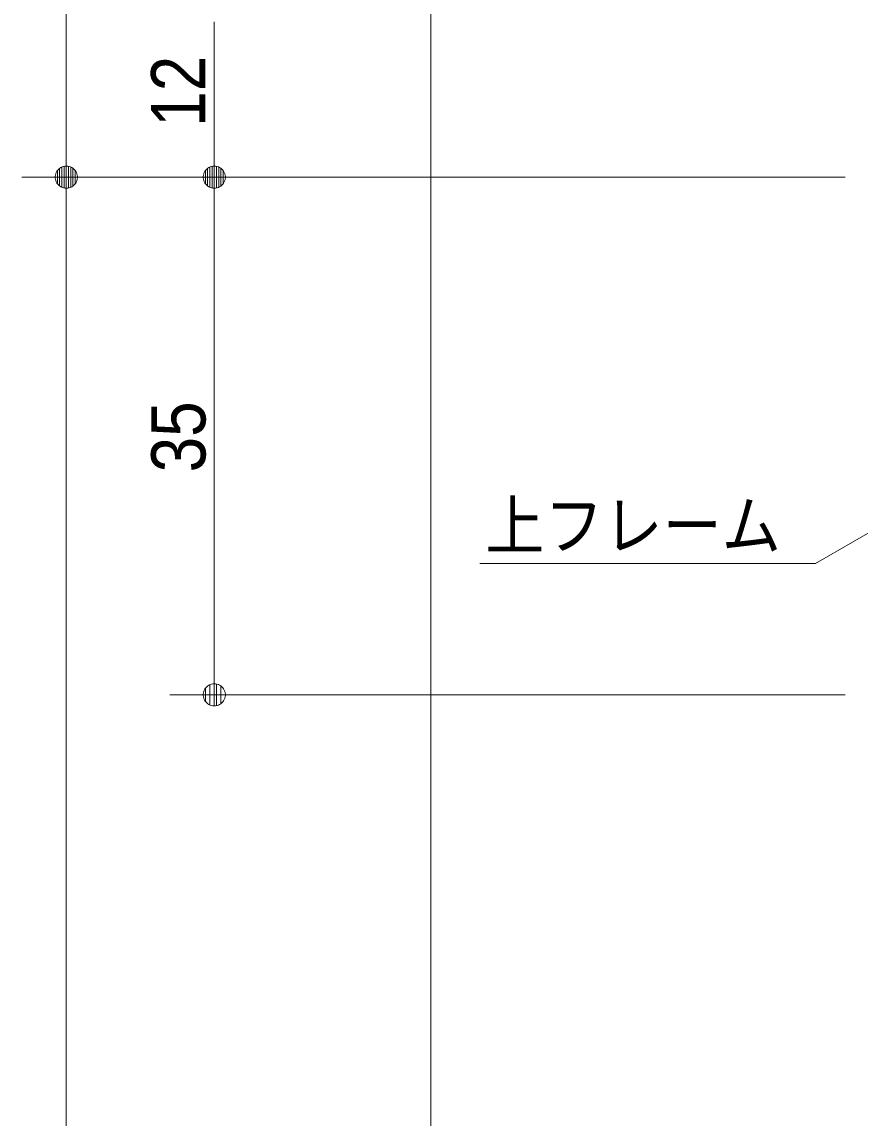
# Model space of a CAD drawing. Units: millimetres, scale not verified, with parts at other scales. Extents: x -6062 to 6062, y -3045 to 3045.
# Drawn here: x 445 to 1012, y 0 to 741 of the extents above; entities that cross this region are included whole.
import ezdxf
from ezdxf.enums import TextEntityAlignment as Align

# ---------------------------------------------------------------- set-up
doc = ezdxf.new("R2010")
doc.units = ezdxf.units.MM
doc.header["$LTSCALE"] = 20
for name, color, linetype, lineweight in [('0-0_2寸法-1', 7, 'Continuous', 9), ('0-1_0', 7, 'Continuous', 9), ('0-3_2寸法-3', 7, 'Continuous', 9), ('0-4_3一般', 7, 'Continuous', 9)]:
    doc.layers.add(name, color=color, linetype=linetype, lineweight=lineweight)
doc.styles.add('ＭＳ ゴシック', font='')
doc.styles.add('ＭＳ Ｐゴシック', font='')
doc.styles.get('ＭＳ ゴシック').set_extended_font_data('MS Gothic')
doc.styles.get('ＭＳ Ｐゴシック').set_extended_font_data('MS PGothic')

# ---------------------------------------------------------------- blocks, each defined once
blk = doc.blocks.new('_Dot')
at = {"layer": '0-1_0'}
for p, q in [((-10, 0), (-20, 0)), ((9.78, 2), (-9.78, 2)), ((7.99, 6), (-7.99, 6)), ((9.16, -3.98), (-9.16, -3.98)), ((6, -7.98), (-6, -7.98))]:
    blk.add_line(p, q, dxfattribs=at)
for points in [[(10, 0), (9.92, 1.25), (9.69, 2.49), (9.3, 3.68), (8.76, 4.82), (8.09, 5.88), (7.29, 6.85), (6.37, 7.71), (5.36, 8.44), (4.26, 9.05), (3.09, 9.51), (1.87, 9.82), (0.63, 9.98), (-0.63, 9.98), (-1.87, 9.82), (-3.09, 9.51), (-4.26, 9.05), (-5.36, 8.44), (-6.37, 7.71), (-7.29, 6.85), (-8.09, 5.88), (-8.76, 4.82), (-9.3, 3.68), (-9.69, 2.49), (-9.92, 1.25), (-10, 0), (0, 0)], [(-10, 0), (-9.92, -1.25), (-9.69, -2.49), (-9.3, -3.68), (-8.76, -4.82), (-8.09, -5.88), (-7.29, -6.85), (-6.37, -7.71), (-5.36, -8.44), (-4.26, -9.05), (-3.09, -9.51), (-1.87, -9.82), (-0.63, -9.98), (0.63, -9.98), (1.87, -9.82), (3.09, -9.51), (4.26, -9.05), (5.36, -8.44), (6.37, -7.71), (7.29, -6.85), (8.09, -5.88), (8.76, -4.82), (9.3, -3.68), (9.69, -2.49), (9.92, -1.25), (10, 0), (0, 0)]]:
    blk.add_lwpolyline(points, close=True, dxfattribs=at)
blk = doc.blocks.new('グループ-45')
at = {"layer": '0-4_3一般'}
blk.add_line((50184, 21724.9), (50184, -38080), dxfattribs=at)

msp = doc.modelspace()

# ---------------------------------------------------------------- linework, layer by layer
at = {"layer": '0-0_2寸法-1'}
for p, q in [((475.33, 651.25), (475.33, 1071.24)), ((575.33, 651.25), (575.33, 741.24)), ((545.33, 636.25), (445.33, 636.25)), ((545.33, 636.25), (445.33, 636.25)), ((1001.7, 636.25), (545.33, 636.25)), ((1001.7, 636.25), (545.33, 636.25)), ((475.33, 621.24), (475.33, -1758.99)), ((575.33, 301.25), (575.33, 621.24)), ((1001.7, 286.25), (545.33, 286.25))]:
    msp.add_line(p, q, dxfattribs=at)
at = {"layer": '0-3_2寸法-3'}
msp.add_lwpolyline([(1031.7, 403.79), (981.7, 374.92), (754.82, 374.92)], dxfattribs=at)

# ---------------------------------------------------------------- block references
at = {"layer": '0-0_2寸法-1', "xscale": 0.7503418, "yscale": 0.7503418}
for p, rotation in [((475.33, 636.25), 270), ((575.33, 636.25), 270), ((475.33, 636.25), 90), ((575.33, 636.25), 90), ((575.33, 286.25), 270)]:
    msp.add_blockref('_Dot', p, dxfattribs=dict(at, rotation=rotation))
at = {"layer": '0-4_3一般', "xscale": 0.05, "yscale": 0.05}
msp.add_blockref('グループ-45', (-1787.5, 0), dxfattribs=at)

# ---------------------------------------------------------------- texts
at = {"layer": '0-0_2寸法-1', "style": 'ＭＳ Ｐゴシック', "width": 0.9}
for s, p in [('12', (580.29, 670.32)), ('35', (580.38, 436.65))]:
    msp.add_text(s, height=36.66, rotation=90, dxfattribs=at).set_placement(p, align=Align.BOTTOM_LEFT)
at = {"layer": '0-3_2寸法-3', "style": 'ＭＳ ゴシック', "width": 0.9}
msp.add_text('上フレーム', height=32.55, dxfattribs=at).set_placement((758.48, 374.81), align=Align.BOTTOM_LEFT)

doc.saveas('drawing.dxf')
